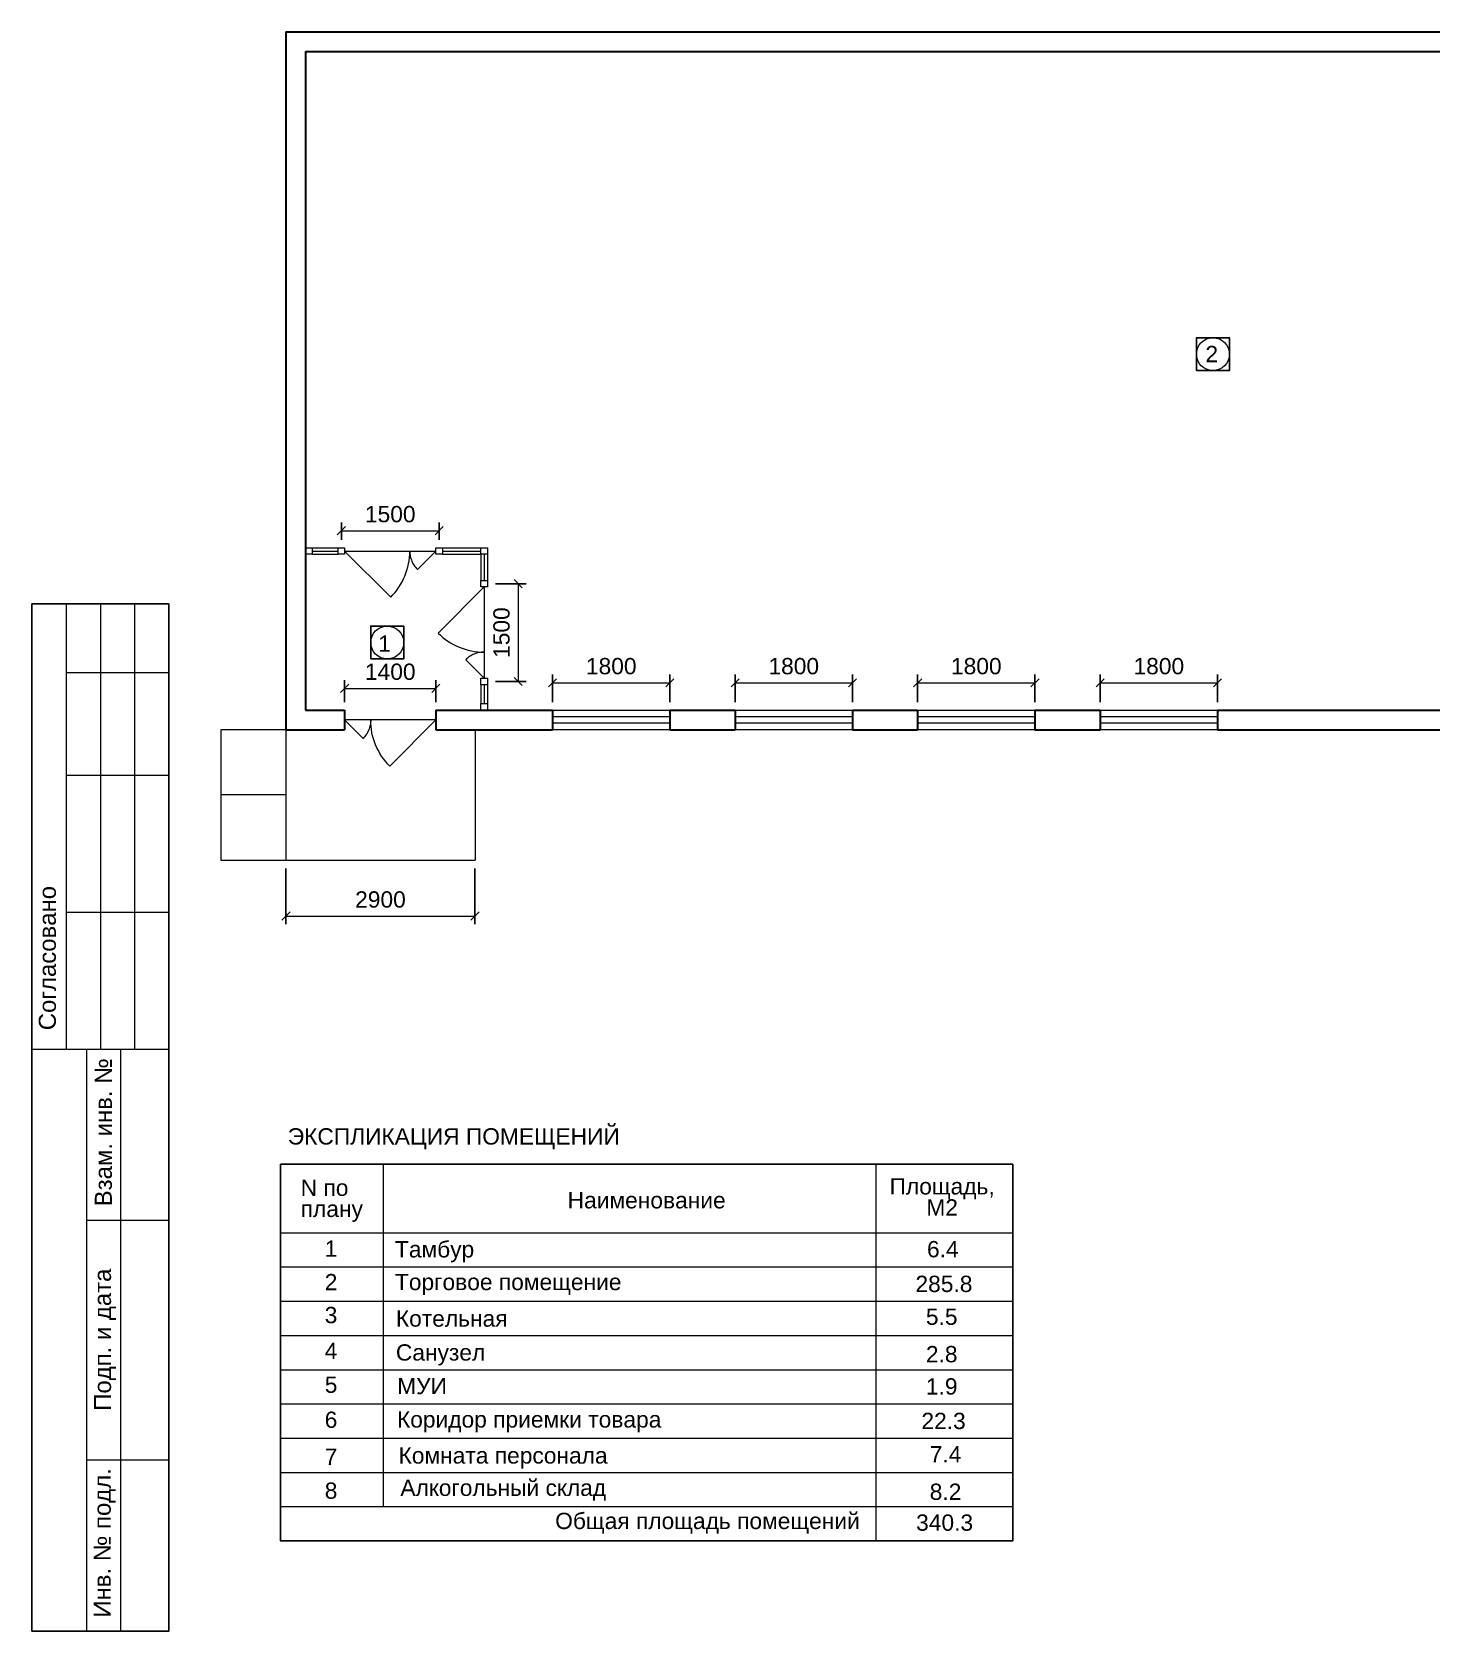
# Model space of a CAD drawing. Header units: metres. Extents: x 0 to 42.9, y -0.5 to 27.9.
# Drawn here: x -0.01 to 21.45, y 0 to 24.52 of the extents above; entities that cross this region are included whole.
import ezdxf
from ezdxf.enums import TextEntityAlignment as Align

# ---------------------------------------------------------------- set-up
doc = ezdxf.new("R2010")
doc.units = ezdxf.units.M
doc.header["$MEASUREMENT"] = 0
doc.linetypes.add('DGN Style 2', pattern=[2.207757, 1.324654, -0.883103])
doc.layers.add('Level 50', color=7, linetype='Continuous', lineweight=0)
doc.layers.add('Level 63', color=7, linetype='Continuous', lineweight=0)
doc.layers.add('YOLO_TABLE', color=1, linetype='Continuous')
doc.styles.get("Standard").update_dxf_attribs({"font": 'CS_Gost2304.shx'})
doc.styles.add('Style-Arial', font='arial.ttf')
doc.dimstyles.get("Standard").update_dxf_attribs({"dimtxt": 0.18, "dimasz": 0.18, "dimexe": 0.18, "dimexo": 0.0625, "dimgap": 0.09, "dimtad": 0, "dimtih": 1, "dimtoh": 1, "dimdec": 4, "dimzin": 0, "dimdsep": 46, "dimtxsty": 'STANDARD', "dimcen": 0.09, "dimadec": 0, "dimazin": 0, "dimtfac": 1, "dimtdec": 4, "dimtofl": 0, "dimtmove": 0, "dimatfit": 3, "dimfxl": 1, "dimtolj": 1, "dimtzin": 0, "dimarcsym": 0})

# ---------------------------------------------------------------- blocks, each defined once
blk = doc.blocks.new('_Oblique')
at = {"color": 0, "linetype": 'ByBlock', "lineweight": -2}
blk.add_line((0.5, 0.5), (-0.5, -0.5), dxfattribs=at)
blk = doc.blocks.new('*D9')
at = {"color": 0, "lineweight": -2, "transparency": 16777216}
for p, q in [((4.736, 16.734), (4.736, 16.996)), ((6.236, 16.734), (6.236, 16.996))]:
    blk.add_line(p, q, dxfattribs=at)
at = {"color": 5, "lineweight": 0, "transparency": 16777216}
blk.add_line((4.736, 16.871), (6.236, 16.871), dxfattribs=at)
at = {"layer": 'Defpoints', "color": 0, "transparency": 16777216}
for p in [(6.236, 16.871), (4.736, 16.609), (6.236, 16.609)]:
    blk.add_point(p, dxfattribs=at)
at = {"color": 5, "lineweight": 0, "transparency": 16777216, "xscale": 0.125, "yscale": 0.125, "zscale": 0.125, "rotation": 180}
blk.add_blockref('_Oblique', (4.736, 16.871), dxfattribs=at)
at = {"color": 5, "lineweight": 0, "transparency": 16777216, "xscale": 0.125, "yscale": 0.125, "zscale": 0.125}
blk.add_blockref('_Oblique', (6.236, 16.871), dxfattribs=at)
at = {"color": 0, "transparency": 16777216, "insert": (5.486, 17.124), "char_height": 0.25, "attachment_point": 5, "style": 'Style-Arial'}
blk.add_mtext('1500', dxfattribs=at)
blk = doc.blocks.new('TerminatorOpen')
at = {"color": 0, "linetype": 'ByBlock', "lineweight": -2}
for q in [(-1, 0.5), (-1, 0), (-1, -0.5)]:
    blk.add_line((0, 0), q, dxfattribs=at)
blk = doc.blocks.new('*D10')
at = {"color": 0, "lineweight": -2, "transparency": 16777216}
for p, q in [((7.101, 16.059), (7.572, 16.059)), ((7.101, 14.559), (7.572, 14.559))]:
    blk.add_line(p, q, dxfattribs=at)
at = {"color": 5, "lineweight": 0, "transparency": 16777216}
blk.add_line((7.447, 16.059), (7.447, 14.559), dxfattribs=at)
at = {"layer": 'Defpoints', "color": 0, "transparency": 16777216}
for p in [(6.976, 16.059), (6.976, 14.559), (7.447, 14.559)]:
    blk.add_point(p, dxfattribs=at)
at = {"color": 5, "lineweight": 0, "transparency": 16777216, "xscale": 0.125, "yscale": 0.125, "zscale": 0.125}
for p, rotation in [((7.447, 16.059), 90), ((7.447, 14.559), 270)]:
    blk.add_blockref('_Oblique', p, dxfattribs=dict(at, rotation=rotation))
at = {"color": 0, "transparency": 16777216, "insert": (7.194, 15.309), "char_height": 0.25, "attachment_point": 5, "rotation": 90, "style": 'Style-Arial'}
blk.add_mtext('1500', dxfattribs=at)
blk = doc.blocks.new('*D11')
at = {"color": 0, "lineweight": -2, "transparency": 16777216}
for p, q in [((4.786, 14.244), (4.786, 14.579)), ((6.186, 14.244), (6.186, 14.579))]:
    blk.add_line(p, q, dxfattribs=at)
at = {"color": 5, "lineweight": 0, "transparency": 16777216}
blk.add_line((4.786, 14.454), (6.186, 14.454), dxfattribs=at)
at = {"layer": 'Defpoints', "color": 0, "transparency": 16777216}
for p in [(6.186, 14.454), (4.786, 14.119), (6.186, 14.119)]:
    blk.add_point(p, dxfattribs=at)
at = {"color": 5, "lineweight": 0, "transparency": 16777216, "xscale": 0.125, "yscale": 0.125, "zscale": 0.125, "rotation": 180}
blk.add_blockref('_Oblique', (4.786, 14.454), dxfattribs=at)
at = {"color": 5, "lineweight": 0, "transparency": 16777216, "xscale": 0.125, "yscale": 0.125, "zscale": 0.125}
blk.add_blockref('_Oblique', (6.186, 14.454), dxfattribs=at)
at = {"color": 0, "transparency": 16777216, "insert": (5.486, 14.707), "char_height": 0.25, "attachment_point": 5, "style": 'Style-Arial'}
blk.add_mtext('1400', dxfattribs=at)
blk = doc.blocks.new('*D12')
at = {"color": 0, "lineweight": -2, "transparency": 16777216}
for p, q in [((3.886, 11.694), (3.886, 10.838)), ((6.786, 11.694), (6.786, 10.838))]:
    blk.add_line(p, q, dxfattribs=at)
at = {"color": 5, "lineweight": 0, "transparency": 16777216}
blk.add_line((3.886, 10.963), (6.786, 10.963), dxfattribs=at)
at = {"layer": 'Defpoints', "color": 0, "transparency": 16777216}
for p in [(3.886, 11.819), (6.786, 11.819), (6.786, 10.963)]:
    blk.add_point(p, dxfattribs=at)
at = {"color": 5, "lineweight": 0, "transparency": 16777216, "xscale": 0.125, "yscale": 0.125, "zscale": 0.125, "rotation": 180}
blk.add_blockref('_Oblique', (3.886, 10.963), dxfattribs=at)
at = {"color": 5, "lineweight": 0, "transparency": 16777216, "xscale": 0.125, "yscale": 0.125, "zscale": 0.125}
blk.add_blockref('_Oblique', (6.786, 10.963), dxfattribs=at)
at = {"color": 0, "transparency": 16777216, "insert": (5.336, 11.215), "char_height": 0.25, "attachment_point": 5, "style": 'Style-Arial'}
blk.add_mtext('2900', dxfattribs=at)
blk = doc.blocks.new('*D13')
at = {"color": 0, "lineweight": -2, "transparency": 16777216}
for p, q in [((7.976, 14.244), (7.976, 14.665)), ((9.776, 14.244), (9.776, 14.665))]:
    blk.add_line(p, q, dxfattribs=at)
at = {"color": 5, "lineweight": 0, "transparency": 16777216}
blk.add_line((7.976, 14.54), (9.776, 14.54), dxfattribs=at)
at = {"layer": 'Defpoints', "color": 0, "transparency": 16777216}
for p in [(9.776, 14.54), (7.976, 14.119), (9.776, 14.119)]:
    blk.add_point(p, dxfattribs=at)
at = {"color": 5, "lineweight": 0, "transparency": 16777216, "xscale": 0.125, "yscale": 0.125, "zscale": 0.125, "rotation": 180}
blk.add_blockref('_Oblique', (7.976, 14.54), dxfattribs=at)
at = {"color": 5, "lineweight": 0, "transparency": 16777216, "xscale": 0.125, "yscale": 0.125, "zscale": 0.125}
blk.add_blockref('_Oblique', (9.776, 14.54), dxfattribs=at)
at = {"color": 0, "transparency": 16777216, "insert": (8.876, 14.793), "char_height": 0.25, "attachment_point": 5, "style": 'Style-Arial'}
blk.add_mtext('1800', dxfattribs=at)
blk = doc.blocks.new('*D14')
at = {"color": 0, "lineweight": -2, "transparency": 16777216}
for p, q in [((10.776, 14.244), (10.776, 14.665)), ((12.576, 14.244), (12.576, 14.665))]:
    blk.add_line(p, q, dxfattribs=at)
at = {"color": 5, "lineweight": 0, "transparency": 16777216}
blk.add_line((10.776, 14.54), (12.576, 14.54), dxfattribs=at)
at = {"layer": 'Defpoints', "color": 0, "transparency": 16777216}
for p in [(12.576, 14.54), (10.776, 14.119), (12.576, 14.119)]:
    blk.add_point(p, dxfattribs=at)
at = {"color": 5, "lineweight": 0, "transparency": 16777216, "xscale": 0.125, "yscale": 0.125, "zscale": 0.125, "rotation": 180}
blk.add_blockref('_Oblique', (10.776, 14.54), dxfattribs=at)
at = {"color": 5, "lineweight": 0, "transparency": 16777216, "xscale": 0.125, "yscale": 0.125, "zscale": 0.125}
blk.add_blockref('_Oblique', (12.576, 14.54), dxfattribs=at)
at = {"color": 0, "transparency": 16777216, "insert": (11.676, 14.793), "char_height": 0.25, "attachment_point": 5, "style": 'Style-Arial'}
blk.add_mtext('1800', dxfattribs=at)
blk = doc.blocks.new('*D15')
at = {"color": 0, "lineweight": -2, "transparency": 16777216}
for p, q in [((13.576, 14.244), (13.576, 14.665)), ((15.376, 14.244), (15.376, 14.665))]:
    blk.add_line(p, q, dxfattribs=at)
at = {"color": 5, "lineweight": 0, "transparency": 16777216}
blk.add_line((13.576, 14.54), (15.376, 14.54), dxfattribs=at)
at = {"layer": 'Defpoints', "color": 0, "transparency": 16777216}
for p in [(15.376, 14.54), (13.576, 14.119), (15.376, 14.119)]:
    blk.add_point(p, dxfattribs=at)
at = {"color": 5, "lineweight": 0, "transparency": 16777216, "xscale": 0.125, "yscale": 0.125, "zscale": 0.125, "rotation": 180}
blk.add_blockref('_Oblique', (13.576, 14.54), dxfattribs=at)
at = {"color": 5, "lineweight": 0, "transparency": 16777216, "xscale": 0.125, "yscale": 0.125, "zscale": 0.125}
blk.add_blockref('_Oblique', (15.376, 14.54), dxfattribs=at)
at = {"color": 0, "transparency": 16777216, "insert": (14.476, 14.793), "char_height": 0.25, "attachment_point": 5, "style": 'Style-Arial'}
blk.add_mtext('1800', dxfattribs=at)
blk = doc.blocks.new('*D16')
at = {"color": 0, "lineweight": -2, "transparency": 16777216}
for p, q in [((16.376, 14.244), (16.376, 14.665)), ((18.176, 14.244), (18.176, 14.665))]:
    blk.add_line(p, q, dxfattribs=at)
at = {"color": 5, "lineweight": 0, "transparency": 16777216}
blk.add_line((16.376, 14.54), (18.176, 14.54), dxfattribs=at)
at = {"layer": 'Defpoints', "color": 0, "transparency": 16777216}
for p in [(18.176, 14.54), (16.376, 14.119), (18.176, 14.119)]:
    blk.add_point(p, dxfattribs=at)
at = {"color": 5, "lineweight": 0, "transparency": 16777216, "xscale": 0.125, "yscale": 0.125, "zscale": 0.125, "rotation": 180}
blk.add_blockref('_Oblique', (16.376, 14.54), dxfattribs=at)
at = {"color": 5, "lineweight": 0, "transparency": 16777216, "xscale": 0.125, "yscale": 0.125, "zscale": 0.125}
blk.add_blockref('_Oblique', (18.176, 14.54), dxfattribs=at)
at = {"color": 0, "transparency": 16777216, "insert": (17.276, 14.793), "char_height": 0.25, "attachment_point": 5, "style": 'Style-Arial'}
blk.add_mtext('1800', dxfattribs=at)

msp = doc.modelspace()

# ---------------------------------------------------------------- linework, layer by layer
msp.add_line((2.090207, 15.74828367), (2.090207, -0.00171633))
at = {"color": 7, "linetype": 'Continuous', "lineweight": 13}
for p, q in [((3.80371204, 7.15596351), (15.03445555, 7.15596351)), ((3.80371204, 7.15596351), (3.80371204, 1.38096351)), ((5.37871204, 7.15596351), (5.37871204, 1.90596351)), ((12.93445555, 7.15596351), (12.93445555, 1.38096351)), ((15.03445555, 7.15596351), (15.03445555, 1.38096351)), ((3.80371204, 6.10596351), (15.03445555, 6.10596351)), ((3.80371204, 1.38096351), (15.03445555, 1.38096351))]:
    msp.add_line(p, q, dxfattribs=at)
at = {"color": 7, "linetype": 'Continuous', "lineweight": 0}
for p, q in [((3.80371204, 5.58096351), (15.03445555, 5.58096351)), ((3.80371204, 5.05596351), (15.03445555, 5.05596351)), ((3.80371204, 4.53096351), (15.03445555, 4.53096351)), ((3.80371204, 4.00596351), (15.03445555, 4.00596351)), ((3.80371204, 3.48096351), (15.03445555, 3.48096351)), ((3.80371204, 2.95596351), (15.03445555, 2.95596351)), ((3.80371204, 2.43096351), (15.03445555, 2.43096351)), ((3.80371204, 1.90596351), (15.03445555, 1.90596351))]:
    msp.add_line(p, q, dxfattribs=at)
at = {"layer": 'Level 50', "color": 7, "linetype": 'Continuous', "lineweight": 30}
for p, q in [((3.88624436, 24.51940506), (31.50624436, 24.51940506)), ((3.88624436, 24.51940506), (3.88624436, 13.81940506)), ((4.18624436, 24.21940506), (4.18624436, 14.11940506)), ((4.18624436, 24.21940506), (31.50624436, 24.21940506)), ((4.18624436, 14.11940506), (4.78624436, 14.11940506)), ((4.78624436, 14.11940506), (4.78624436, 13.81940506)), ((6.18624436, 14.11940506), (6.18624436, 13.81940506)), ((6.18624436, 14.11940506), (7.97624436, 14.11940506)), ((7.97624436, 14.11940506), (7.97624436, 13.81940506)), ((9.77624436, 14.11940506), (9.77624436, 13.81940506)), ((9.77624436, 14.11940506), (10.77624436, 14.11940506)), ((10.77624436, 14.11940506), (10.77624436, 13.81940506)), ((12.57624436, 14.11940506), (12.57624436, 13.81940506)), ((12.57624436, 14.11940506), (13.57624436, 14.11940506)), ((13.57624436, 14.11940506), (13.57624436, 13.81940506)), ((15.37624436, 14.11940506), (15.37624436, 13.81940506)), ((15.37624436, 14.11940506), (16.37624436, 14.11940506)), ((16.37624436, 14.11940506), (16.37624436, 13.81940506)), ((18.17624436, 14.11940506), (18.17624436, 13.81940506)), ((18.17624436, 14.11940506), (30.08624436, 14.11940506)), ((3.88624436, 13.81940506), (4.78624436, 13.81940506)), ((6.18624436, 13.81940506), (7.97624436, 13.81940506)), ((9.77624436, 13.81940506), (10.77624436, 13.81940506)), ((12.57624436, 13.81940506), (13.57624436, 13.81940506)), ((15.37624436, 13.81940506), (16.37624436, 13.81940506)), ((18.17624436, 13.81940506), (30.08624436, 13.81940506))]:
    msp.add_line(p, q, dxfattribs=at)
at = {"layer": 'Level 50', "color": 7, "linetype": 'Continuous', "lineweight": 0}
for p, q in [((4.28624436, 16.60940506), (4.68624436, 16.60940506)), ((4.28624436, 16.55940506), (4.68624436, 16.55940506)), ((4.28624436, 16.50940506), (4.68624436, 16.50940506)), ((4.78624436, 16.55940506), (6.18624436, 16.55940506)), ((4.78624436, 16.55940506), (5.49335115, 15.85229828)), ((6.18624436, 16.55940506), (5.90340165, 16.27656235)), ((6.28624436, 16.60940506), (6.87624436, 16.60940506)), ((6.28624436, 16.55940506), (6.87624436, 16.55940506)), ((6.28624436, 16.50940506), (6.87624436, 16.50940506)), ((6.87624436, 16.50940506), (6.87624436, 16.10940506)), ((6.92624436, 16.50940506), (6.92624436, 16.10940506)), ((6.97624436, 16.50940506), (6.97624436, 16.10940506)), ((6.92624436, 16.00940506), (6.21913758, 15.30229828)), ((6.92624436, 16.00940506), (6.92624436, 14.60940506)), ((6.92624436, 14.60940506), (6.64340165, 14.89224777)), ((6.87624436, 14.50940506), (6.87624436, 14.21940506)), ((6.92624436, 14.50940506), (6.92624436, 14.21940506)), ((6.97624436, 14.50940506), (6.97624436, 14.21940506)), ((9.77624436, 14.01940506), (7.97624436, 14.01940506)), ((12.57624436, 14.01940506), (10.77624436, 14.01940506)), ((15.37624436, 14.01940506), (13.57624436, 14.01940506)), ((18.17624436, 14.01940506), (16.37624436, 14.01940506)), ((2.88624436, 13.81940506), (2.88624436, 11.81940506)), ((3.88624436, 13.81940506), (2.88624436, 13.81940506)), ((3.88624436, 13.81940506), (3.88624436, 11.81940506)), ((6.18624436, 13.96940506), (4.78624436, 13.96940506)), ((4.78624436, 13.96940506), (5.06908708, 13.68656235)), ((6.18624436, 13.96940506), (5.47913758, 13.26229828)), ((6.78624436, 13.81940506), (6.78624436, 11.81940506)), ((9.77624436, 13.91940506), (7.97624436, 13.91940506)), ((12.57624436, 13.91940506), (10.77624436, 13.91940506)), ((15.37624436, 13.91940506), (13.57624436, 13.91940506)), ((18.17624436, 13.91940506), (16.37624436, 13.91940506)), ((3.88624436, 12.81940506), (2.88624436, 12.81940506)), ((2.88624436, 11.81940506), (6.78624436, 11.81940506))]:
    msp.add_line(p, q, dxfattribs=at)
at = {"layer": 'Level 50', "color": 7, "linetype": 'Continuous', "lineweight": 13}
for p, q in [((7.97624436, 14.11940506), (9.77624436, 14.11940506)), ((10.77624436, 14.11940506), (12.57624436, 14.11940506)), ((13.57624436, 14.11940506), (15.37624436, 14.11940506)), ((16.37624436, 14.11940506), (18.17624436, 14.11940506)), ((9.77624436, 13.81940506), (7.97624436, 13.81940506)), ((12.57624436, 13.81940506), (10.77624436, 13.81940506)), ((15.37624436, 13.81940506), (13.57624436, 13.81940506)), ((18.17624436, 13.81940506), (16.37624436, 13.81940506))]:
    msp.add_line(p, q, dxfattribs=at)
at = {"layer": 'Level 50', "color": 7, "linetype": 'Continuous', "lineweight": 13, "flags": 128}
for points in [[(4.18624436, 16.60940506), (4.28624436, 16.60940506), (4.28624436, 16.50940506), (4.18624436, 16.50940506), (4.18624436, 16.60940506)], [(4.68624436, 16.60940506), (4.78624436, 16.60940506), (4.78624436, 16.50940506), (4.68624436, 16.50940506), (4.68624436, 16.60940506)], [(6.18624436, 16.60940506), (6.28624436, 16.60940506), (6.28624436, 16.50940506), (6.18624436, 16.50940506), (6.18624436, 16.60940506)], [(6.87624436, 16.60940506), (6.97624436, 16.60940506), (6.97624436, 16.50940506), (6.87624436, 16.50940506), (6.87624436, 16.60940506)], [(6.87624436, 16.10940506), (6.97624436, 16.10940506), (6.97624436, 16.00940506), (6.87624436, 16.00940506), (6.87624436, 16.10940506)], [(6.87624436, 14.60940506), (6.97624436, 14.60940506), (6.97624436, 14.50940506), (6.87624436, 14.50940506), (6.87624436, 14.60940506)], [(6.87624436, 14.21940506), (6.97624436, 14.21940506), (6.97624436, 14.11940506), (6.87624436, 14.11940506), (6.87624436, 14.21940506)]]:
    msp.add_lwpolyline(points, close=True, dxfattribs=at)
at = {"layer": 'Level 50', "color": 7, "linetype": 'Continuous', "lineweight": 0}
for centre in [(18.10635128, 19.57911084), (5.44042465, 15.1569877)]:
    msp.add_circle(centre, 0.25242955, dxfattribs=at)
at = {"layer": 'Level 50', "color": 7, "linetype": 'DGN Style 2', "lineweight": 0}
for centre, radius, start, end in [((4.78624436, 16.55940506), 1, 315, 360), ((6.18624436, 16.55940506), 0.4, 180, 225), ((6.92624436, 16.00940506), 1, 225, 270), ((6.92624436, 14.60940506), 0.4, 90, 135)]:
    msp.add_arc(centre, radius, start, end, dxfattribs=at)
at = {"layer": 'Level 50', "color": 7, "linetype": 'DGN Style 2', "lineweight": 0, "extrusion": (0, 0, -1)}
for centre, radius, start, end in [((-4.78624436, 13.96940506), 0.4, 180, 225), ((-6.18624436, 13.96940506), 1, 315, 360)]:
    msp.add_arc(centre, radius, start, end, dxfattribs=at)
at = {"layer": 'Level 63', "color": 7, "linetype": 'Continuous', "lineweight": 13}
for p, q in [((-0.009793, 15.74828367), (2.090207, 15.74828367)), ((-0.009793, 15.74828367), (-0.009793, 8.92328367)), ((0.515207, 15.74828367), (0.515207, 8.92328367)), ((1.040207, 15.74828367), (1.040207, 8.92328367)), ((1.565207, 15.74828367), (1.565207, 8.92328367)), ((0.515207, 14.69828367), (2.090207, 14.69828367)), ((0.515207, 13.12328367), (2.090207, 13.12328367)), ((0.515207, 11.02328367), (2.090207, 11.02328367)), ((-0.009793, 8.92328367), (2.090207, 8.92328367)), ((0.830207, 8.92328367), (2.090207, 8.92328367)), ((1.355207, -0.00171633), (1.355207, 8.92328367)), ((0.830207, 6.29828367), (2.090207, 6.29828367)), ((0.830207, 2.62328367), (2.090207, 2.62328367))]:
    msp.add_line(p, q, dxfattribs=at)
at = {"layer": 'Level 63', "color": 7, "linetype": 'Continuous', "lineweight": 13, "flags": 128}
msp.add_lwpolyline([(2.090207, -0.00171633), (0.830207, -0.00171633), (0.830207, 8.92328367)], dxfattribs=at)
at = {"layer": 'YOLO_TABLE'}
for points in [[(17.85392173, 19.32668129), (18.35878082, 19.32668129), (18.35878082, 19.83154039), (17.85392173, 19.83154039)], [(-0.009793, 15.74828367), (2.090207, 15.74828367), (2.090207, -0.00171633), (-0.009793, -0.00171633)], [(5.18799511, 14.90455816), (5.6928542, 14.90455816), (5.6928542, 15.40941725), (5.18799511, 15.40941725)], [(3.80371204, 7.15596351), (15.03445555, 7.15596351), (15.03445555, 1.38096351), (3.80371204, 1.38096351)]]:
    msp.add_lwpolyline(points, close=True, dxfattribs=at)

# ---------------------------------------------------------------- texts
at = {"color": 7, "linetype": 'Continuous', "lineweight": 0, "style": 'Style-Arial'}
for s, p in [('2', (18.0878351, 19.7057722)), ('1', (5.39937198, 15.26648722)), ('1', (4.57797972, 5.98721646)), ('2', (4.57797972, 5.47375629)), ('3', (4.57797972, 4.96856964)), ('4', (4.57749954, 4.41848574)), ('5', (4.57878002, 3.90075972)), ('6', (4.57797972, 3.36341347)), ('7', (4.57797972, 2.79641997)), ('8', (4.57813978, 2.27618883))]:
    msp.add_text(s, height=0.25, dxfattribs=at).set_placement(p, align=Align.TOP_CENTER)
at = {"color": 7, "lineweight": 13, "style": 'Style-Arial'}
msp.add_text('ЭКСПЛИКАЦИЯ ПОМЕЩЕНИЙ ', height=0.25, dxfattribs=at).set_placement((6.50873104, 7.58352423), align=Align.MIDDLE_CENTER)
at = {"color": 7, "linetype": 'Continuous', "lineweight": 0, "style": 'Style-Arial'}
for s, p in [('Тамбур', (5.55809307, 5.97691733)), ('Торговое помещение', (5.55809307, 5.47568338)), ('Котельная', (5.57238987, 4.91551984)), ('Санузел', (5.57247592, 4.39517856))]:
    msp.add_text(s, height=0.25, dxfattribs=at).set_placement(p, align=Align.TOP_LEFT)
at = {"color": 7, "linetype": 'Continuous', "lineweight": 13, "style": 'Style-Arial'}
for s, p in [('6.4', (13.71963949, 5.97903121)), ('285.8', (13.54264299, 5.44678024)), ('5.5', (13.70304093, 4.94334939)), ('2.8', (13.70304093, 4.36907217)), ('1.9', (13.70304093, 3.87424149)), ('22.3', (13.63384819, 3.3448387)), ('7.4', (13.76134014, 2.83340852)), ('8.2', (13.76134014, 2.25913131)), ('Общая площадь помещений', (8.01605348, 1.81172578)), ('340.3', (13.55288385, 1.78603322))]:
    msp.add_text(s, height=0.25, dxfattribs=at).set_placement(p, align=Align.TOP_LEFT)
at = {"color": 7, "linetype": 'Continuous', "lineweight": 13, "char_height": 0.25, "attachment_point": 4, "style": 'Style-Arial'}
for s, insert, line_spacing_factor in [('N по \\Pплану', (4.11236548, 6.59638996), 0.776524), ('Наименование', (8.207105, 6.6025182), 0.6)]:
    msp.add_mtext(s, dxfattribs=dict(at, insert=insert, line_spacing_factor=line_spacing_factor))
at = {"color": 7, "linetype": 'Continuous', "lineweight": 0, "char_height": 0.25, "style": 'Style-Arial'}
for s, insert, attachment_point, line_spacing_factor in [('Площадь,\\PМ2', (13.95212723, 6.94245634), 2, 0.776524), ('Комната персонала\\P', (5.61340967, 2.81562396), 1, 0.6)]:
    msp.add_mtext(s, dxfattribs=dict(at, insert=insert, attachment_point=attachment_point, line_spacing_factor=line_spacing_factor))
at = {"layer": 'Level 50', "color": 7, "linetype": 'Continuous', "lineweight": 0, "style": 'Style-Arial'}
for s, p in [('МУИ', (5.59232845, 3.88079676)), ('Коридор приемки товара', (5.58917308, 3.36808819)), ('Алкогольный склад', (5.64136815, 2.31979757))]:
    msp.add_text(s, height=0.25, dxfattribs=at).set_placement(p, align=Align.TOP_LEFT)
at = {"layer": 'Level 63', "color": 7, "linetype": 'Continuous', "lineweight": 0, "style": 'Style-Arial'}
for s, p in [('Согласовано', (0.22582154, 10.31707663)), ('Взам. инв. №', (1.08501988, 7.64686187)), ('Подп. и дата', (1.07148913, 4.46557849)), ('Инв. № подл.', (1.06680127, 1.3492648))]:
    msp.add_text(s, height=0.2625, rotation=90, dxfattribs=at).set_placement(p, align=Align.MIDDLE_CENTER)

# ---------------------------------------------------------------- dimensions: what is measured, and where the dimension line sits
for base, p1, p2, picture, middle in [((6.23624436, 16.87109863), (4.73624436, 16.60940506), (6.23624436, 16.60940506), '*D9', (5.48624436, 17.12374188)), ((6.18624436, 14.4544886), (4.78624436, 14.11940506), (6.18624436, 14.11940506), '*D11', (5.48624436, 14.70713185)), ((9.77624436, 14.54028258), (7.97624436, 14.11940506), (9.77624436, 14.11940506), '*D13', (8.87624436, 14.79292583)), ((12.57624436, 14.54028258), (10.77624436, 14.11940506), (12.57624436, 14.11940506), '*D14', (11.67624436, 14.79292583)), ((15.37624436, 14.54028258), (13.57624436, 14.11940506), (15.37624436, 14.11940506), '*D15', (14.47624436, 14.79292583)), ((18.17624436, 14.54028258), (16.37624436, 14.11940506), (18.17624436, 14.11940506), '*D16', (17.27624436, 14.79292583)), ((6.78624436, 10.96271576), (3.88624436, 11.81940506), (6.78624436, 11.81940506), '*D12', (5.33624436, 11.21535901))]:
    dim = msp.add_linear_dim(base=base, p1=p1, p2=p2, dimstyle='Standard', override={"dimtxt": 0.25, "dimasz": 0.125, "dimexe": 0.125, "dimexo": 0.125, "dimgap": 0.125, "dimtad": 1, "dimtih": 0, "dimtoh": 0, "dimlfac": 1000, "dimzin": 11, "dimtxsty": 'Style-Arial', "dimblk": 'Oblique', "dimclrd": 5, "dimadec": 4, "dimazin": 3, "dimldrblk": 'TerminatorOpen', "dimfrac": 2, "dimtolj": 0, "dimtzin": 11, "dimlwd": 0})
    dim.commit()
    dim.dimension.update_dxf_attribs({"geometry": picture, "text_midpoint": middle})
dim = msp.add_linear_dim(base=(7.44670457, 14.55940506), p1=(6.97624436, 16.05940506), p2=(6.97624436, 14.55940506), angle=90, dimstyle='Standard', override={"dimtxt": 0.25, "dimasz": 0.125, "dimexe": 0.125, "dimexo": 0.125, "dimgap": 0.125, "dimtad": 1, "dimtih": 0, "dimtoh": 0, "dimlfac": 1000, "dimzin": 11, "dimtxsty": 'Style-Arial', "dimblk": 'Oblique', "dimclrd": 5, "dimadec": 4, "dimazin": 3, "dimldrblk": 'TerminatorOpen', "dimfrac": 2, "dimtolj": 0, "dimtzin": 11, "dimlwd": 0})
dim.commit()
dim.dimension.update_dxf_attribs({"geometry": '*D10', "text_midpoint": (7.19406132, 15.30940506)})

doc.saveas('drawing.dxf')
